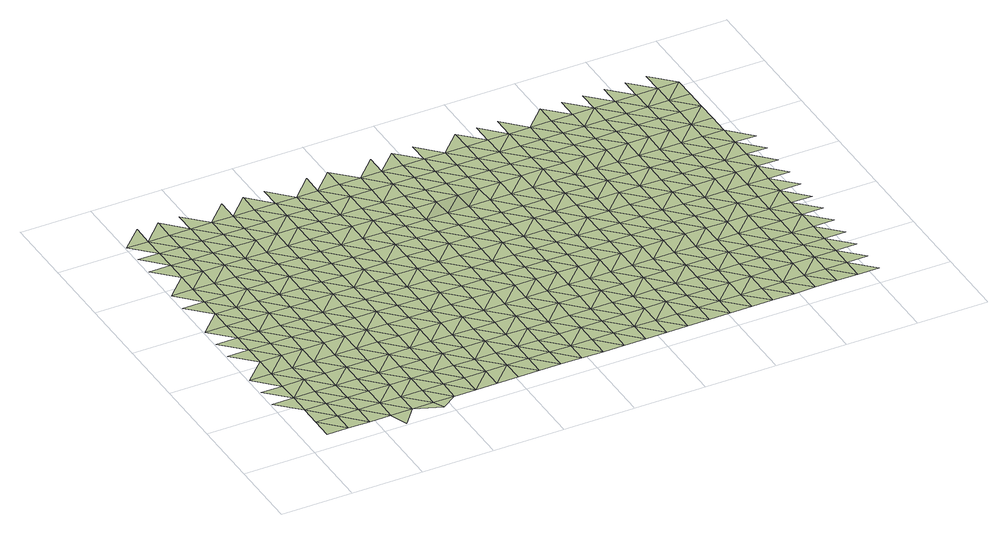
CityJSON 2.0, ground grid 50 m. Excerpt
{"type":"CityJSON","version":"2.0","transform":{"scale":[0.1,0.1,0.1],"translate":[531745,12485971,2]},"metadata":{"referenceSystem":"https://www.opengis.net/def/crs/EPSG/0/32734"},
"CityObjects":{
"terrain1":{"type":"TINRelief","geometry":[{"type":"CompositeSurface","lod":"1","boundaries":[[[0,1,2]],[[3,4,5]],[[2,6,5]],[[3,7,8]],[[2,1,6]],[[5,9,3]],[[7,10,11]],[[9,5,6]],[[11,10,12]],[[7,3,13]],[[6,1,14]],[[9,15,3]],[[10,7,13]],[[16,12,17]],[[3,15,13]],[[9,6,18]],[[14,18,6]],[[17,19,20]],[[10,21,12]],[[22,15,9]],[[13,23,10]],[[18,22,9]],[[12,21,17]],[[24,19,25]],[[10,23,21]],[[13,15,26]],[[18,14,27]],[[24,25,28]],[[22,26,15]],[[19,17,29]],[[30,23,13]],[[29,17,21]],[[22,18,31]],[[26,30,13]],[[19,32,25]],[[33,28,34]],[[27,31,18]],[[32,19,29]],[[21,23,35]],[[36,26,22]],[[30,37,23]],[[25,38,28]],[[34,39,40]],[[36,22,31]],[[21,35,29]],[[38,25,32]],[[23,37,35]],[[27,41,42]],[[43,40,39]],[[28,44,34]],[[30,26,45]],[[42,31,27]],[[26,36,46]],[[29,47,32]],[[38,44,28]],[[37,30,45]],[[29,35,47]],[[26,46,45]],[[39,34,48]],[[49,43,50]],[[36,31,51]],[[44,48,34]],[[52,31,42]],[[38,32,53]],[[47,54,32]],[[35,37,55]],[[46,36,51]],[[50,56,57]],[[45,58,37]],[[51,31,52]],[[43,39,59]],[[44,38,53]],[[48,60,39]],[[53,32,54]],[[35,55,47]],[[37,58,55]],[[43,59,50]],[[46,61,45]],[[62,56,63]],[[59,39,60]],[[52,42,64]],[[51,61,46]],[[48,44,65]],[[54,47,66]],[[62,63,67]],[[53,68,44]],[[56,50,69]],[[58,45,70]],[[66,47,55]],[[64,42,71]],[[60,48,65]],[[69,50,59]],[[44,68,65]],[[61,70,45]],[[54,72,53]],[[51,52,73]],[[64,74,52]],[[56,75,63]],[[72,54,66]],[[55,58,76]],[[61,51,73]],[[75,56,69]],[[70,77,58]],[[73,52,74]],[[78,59,60]],[[68,53,79]],[[65,80,60]],[[55,76,66]],[[79,53,72]],[[58,77,76]],[[59,78,69]],[[63,75,81]],[[78,60,80]],[[82,64,71]],[[68,83,65]],[[70,61,84]],[[74,64,82]],[[73,85,61]],[[72,66,86]],[[63,81,87]],[[83,68,79]],[[69,88,75]],[[77,70,84]],[[66,76,86]],[[61,85,84]],[[80,65,89]],[[74,90,73]],[[69,78,88]],[[79,72,91]],[[89,65,83]],[[82,90,74]],[[75,92,81]],[[86,91,72]],[[80,93,78]],[[94,76,77]],[[85,73,95]],[[92,75,88]],[[84,96,77]],[[97,83,79]],[[93,80,89]],[[90,95,73]],[[87,81,98]],[[76,94,86]],[[97,79,91]],[[77,96,94]],[[78,99,88]],[[85,100,84]],[[92,98,81]],[[82,101,90]],[[99,78,93]],[[100,85,95]],[[89,83,102]],[[91,86,103]],[[83,97,104]],[[92,88,105]],[[96,84,106]],[[94,103,86]],[[93,89,102]],[[107,95,90]],[[105,88,99]],[[83,104,102]],[[106,84,100]],[[90,101,107]],[[98,92,108]],[[97,91,109]],[[96,110,94]],[[103,111,91]],[[93,112,99]],[[108,92,105]],[[96,106,110]],[[104,97,109]],[[100,95,113]],[[112,93,102]],[[109,91,111]],[[95,107,114]],[[115,98,116]],[[103,94,117]],[[106,100,113]],[[108,116,98]],[[94,110,118]],[[95,114,113]],[[105,99,119]],[[104,120,102]],[[112,121,99]],[[111,103,117]],[[107,101,122]],[[120,104,109]],[[94,118,117]],[[108,105,119]],[[99,121,119]],[[123,112,102]],[[110,106,124]],[[114,107,122]],[[113,125,106]],[[122,101,126]],[[109,111,127]],[[123,102,120]],[[128,116,108]],[[118,110,124]],[[117,127,111]],[[124,106,125]],[[121,112,129]],[[114,130,113]],[[108,119,128]],[[131,120,109]],[[112,123,129]],[[122,130,114]],[[118,132,117]],[[109,127,131]],[[125,113,133]],[[128,134,116]],[[132,118,124]],[[121,135,119]],[[136,123,120]],[[129,137,121]],[[130,133,113]],[[127,117,138]],[[122,126,139]],[[140,116,134]],[[131,136,120]],[[135,128,119]],[[121,137,135]],[[138,117,132]],[[129,123,141]],[[142,124,125]],[[130,122,139]],[[133,143,125]],[[139,126,144]],[[127,145,131]],[[136,141,123]],[[146,134,128]],[[124,142,132]],[[127,138,145]],[[142,125,143]],[[147,137,129]],[[146,128,135]],[[133,130,148]],[[141,147,129]],[[139,149,130]],[[136,131,150]],[[138,132,151]],[[145,152,131]],[[143,133,148]],[[134,146,153]],[[142,151,132]],[[130,149,148]],[[135,137,154]],[[136,150,141]],[[144,155,139]],[[147,156,137]],[[131,152,150]],[[145,138,157]],[[158,134,153]],[[137,156,154]],[[151,157,138]],[[146,135,159]],[[147,141,160]],[[142,143,161]],[[149,139,162]],[[148,163,143]],[[164,152,145]],[[141,150,160]],[[155,162,139]],[[159,153,146]],[[161,151,142]],[[159,135,154]],[[157,164,145]],[[161,143,163]],[[156,147,165]],[[149,166,148]],[[152,167,150]],[[160,165,147]],[[162,166,149]],[[158,153,168]],[[152,164,167]],[[154,156,169]],[[157,151,170]],[[163,148,171]],[[153,159,168]],[[151,161,172]],[[150,173,160]],[[162,155,174]],[[169,156,165]],[[166,171,148]],[[164,157,170]],[[167,173,150]],[[151,172,170]],[[154,175,159]],[[163,176,161]],[[165,160,177]],[[166,162,178]],[[175,154,169]],[[171,176,163]],[[173,177,160]],[[174,178,162]],[[159,179,168]],[[167,164,180]],[[172,161,181]],[[170,182,164]],[[179,159,175]],[[176,181,161]],[[183,169,165]],[[173,167,180]],[[166,184,171]],[[177,185,165]],[[180,164,182]],[[166,178,186]],[[187,168,188]],[[172,189,170]],[[169,183,175]],[[179,188,168]],[[183,165,185]],[[181,189,172]],[[166,186,184]],[[176,171,190]],[[178,174,191]],[[177,173,192]],[[182,170,193]],[[180,194,173]],[[179,175,195]],[[181,176,190]],[[189,193,170]],[[171,184,190]],[[185,177,192]],[[186,178,196]],[[195,175,183]],[[173,194,192]],[[182,197,180]],[[196,178,191]],[[198,188,179]],[[193,197,182]],[[189,181,199]],[[184,186,200]],[[195,198,179]],[[190,201,181]],[[183,185,202]],[[194,180,203]],[[192,204,185]],[[200,186,196]],[[189,199,193]],[[197,203,180]],[[181,201,199]],[[202,195,183]],[[190,184,205]],[[198,206,188]],[[202,185,204]],[[194,207,192]],[[196,191,208]],[[205,184,200]],[[197,193,209]],[[210,188,206]],[[203,207,194]],[[211,201,190]],[[193,199,209]],[[198,195,212]],[[204,192,213]],[[195,202,214]],[[205,211,190]],[[203,197,215]],[[200,196,216]],[[207,213,192]],[[208,217,196]],[[206,198,212]],[[195,214,212]],[[209,215,197]],[[204,218,202]],[[201,219,199]],[[216,205,200]],[[211,220,201]],[[216,196,217]],[[213,218,204]],[[207,203,221]],[[199,219,209]],[[203,215,222]],[[201,220,219]],[[214,202,223]],[[212,224,206]],[[207,221,213]],[[211,205,225]],[[217,208,226]],[[218,223,202]],[[203,222,221]],[[205,216,227]],[[215,209,228]],[[229,206,224]],[[214,230,212]],[[220,211,225]],[[228,209,219]],[[205,227,225]],[[218,213,231]],[[217,232,216]],[[223,230,214]],[[222,215,233]],[[213,221,231]],[[226,232,217]],[[224,212,234]],[[233,215,228]],[[223,218,235]],[[219,220,236]],[[227,216,237]],[[230,234,212]],[[225,238,220]],[[222,239,221]],[[231,235,218]],[[232,237,216]],[[224,240,229]],[[219,236,228]],[[239,222,233]],[[220,238,236]],[[241,230,223]],[[227,242,225]],[[234,240,224]],[[221,243,231]],[[232,226,244]],[[241,223,235]],[[237,242,227]],[[233,228,245]],[[239,243,221]],[[238,225,246]],[[228,236,245]],[[234,230,247]],[[235,231,248]],[[237,232,249]],[[230,241,250]],[[242,246,225]],[[243,248,231]],[[244,249,232]],[[240,234,247]],[[251,239,233]],[[230,250,247]],[[245,252,233]],[[238,253,236]],[[254,242,237]],[[246,255,238]],[[241,235,256]],[[239,251,243]],[[248,257,235]],[[251,233,252]],[[254,237,249]],[[236,253,245]],[[238,255,253]],[[250,241,256]],[[247,258,240]],[[257,256,235]],[[248,243,259]],[[246,242,260]],[[249,244,261]],[[242,254,262]],[[252,245,263]],[[240,258,264]],[[243,251,259]],[[250,265,247]],[[255,246,260]],[[263,245,253]],[[242,262,260]],[[257,248,266]],[[256,265,250]],[[252,267,251]],[[254,249,268]],[[259,266,248]],[[261,269,249]],[[258,247,270]],[[267,252,263]],[[253,255,271]],[[262,254,268]],[[265,270,247]],[[260,272,255]],[[268,249,269]],[[273,256,257]],[[251,274,259]],[[257,266,275]],[[253,271,263]],[[274,251,267]],[[255,272,271]],[[256,273,265]],[[262,276,260]],[[270,277,258]],[[273,257,275]],[[266,259,278]],[[269,261,279]],[[268,276,262]],[[267,263,280]],[[258,277,281]],[[278,259,274]],[[270,265,282]],[[272,260,283]],[[263,271,280]],[[284,275,266]],[[265,273,282]],[[276,283,260]],[[274,267,285]],[[268,269,286]],[[266,278,284]],[[279,287,269]],[[277,270,288]],[[280,285,267]],[[272,289,271]],[[276,268,286]],[[282,288,270]],[[283,290,272]],[[286,269,287]],[[273,275,291]],[[275,284,292]],[[293,281,277]],[[278,274,294]],[[271,289,280]],[[274,285,295]],[[272,290,289]],[[273,291,282]],[[277,288,293]],[[291,275,292]],[[278,294,284]],[[283,276,296]],[[297,287,279]],[[274,295,294]],[[286,298,276]],[[285,280,299]],[[288,282,300]],[[290,283,296]],[[299,280,289]],[[276,298,296]],[[284,301,292]],[[286,287,302]],[[300,282,291]],[[295,285,303]],[[284,294,301]],[[297,302,287]],[[288,304,293]],[[303,285,299]],[[289,290,305]],[[306,298,286]],[[304,288,300]],[[296,307,290]],[[308,291,292]],[[295,309,294]],[[301,310,292]],[[302,306,286]],[[311,293,312]],[[289,305,299]],[[309,295,303]],[[290,307,305]],[[291,308,300]],[[296,298,313]],[[312,293,304]],[[308,292,310]],[[294,314,301]],[[302,297,315]],[[306,313,298]],[[303,299,316]],[[309,314,294]],[[304,300,317]],[[318,307,296]],[[299,305,316]],[[310,301,319]],[[306,302,320]],[[300,308,317]],[[313,318,296]],[[314,319,301]],[[315,320,302]],[[312,304,321]],[[309,303,322]],[[316,323,303]],[[305,307,324]],[[325,313,306]],[[317,321,304]],[[318,326,307]],[[308,310,327]],[[314,309,322]],[[319,328,310]],[[322,303,323]],[[325,306,320]],[[305,324,316]],[[307,326,324]],[[308,327,317]],[[312,321,329]],[[327,310,328]],[[318,313,330]],[[320,315,331]],[[313,325,332]],[[319,314,333]],[[323,316,334]],[[312,329,335]],[[322,336,314]],[[321,317,337]],[[326,318,330]],[[334,316,324]],[[313,332,330]],[[328,319,333]],[[337,317,327]],[[314,336,333]],[[323,338,322]],[[325,320,339]],[[331,340,320]],[[329,321,341]],[[338,323,334]],[[324,326,342]],[[332,325,339]],[[341,321,337]],[[330,343,326]],[[339,320,340]],[[344,327,328]],[[336,322,345]],[[333,346,328]],[[329,347,335]],[[324,342,334]],[[345,322,338]],[[326,343,342]],[[327,344,337]],[[332,348,330]],[[347,329,341]],[[344,328,346]],[[336,349,333]],[[340,331,350]],[[339,348,332]],[[338,334,351]],[[349,336,345]],[[341,337,352]],[[343,330,353]],[[334,342,351]],[[346,333,354]],[[337,344,352]],[[348,353,330]],[[345,338,355]],[[339,340,356]],[[354,333,349]],[[350,357,340]],[[351,355,338]],[[347,341,358]],[[346,359,344]],[[343,360,342]],[[348,339,356]],[[352,361,341]],[[353,362,343]],[[356,340,357]],[[359,346,354]],[[363,347,358]],[[345,364,349]],[[342,360,351]],[[358,341,361]],[[345,355,365]],[[343,362,360]],[[344,366,352]],[[353,348,367]],[[368,357,350]],[[366,344,359]],[[345,365,364]],[[356,369,348]],[[354,349,370]],[[355,351,371]],[[361,352,372]],[[362,353,367]],[[371,351,360]],[[348,369,367]],[[359,354,370]],[[357,373,356]],[[352,366,372]],[[349,364,370]],[[355,374,365]],[[368,373,357]],[[361,375,358]],[[374,355,371]],[[360,362,376]],[[377,369,356]],[[375,361,372]],[[367,378,362]],[[366,359,379]],[[364,365,380]],[[370,381,359]],[[373,377,356]],[[382,358,383]],[[360,376,371]],[[380,365,374]],[[362,378,376]],[[366,379,372]],[[367,369,384]],[[383,358,375]],[[359,381,379]],[[370,364,385]],[[373,368,386]],[[377,384,369]],[[371,387,374]],[[385,364,380]],[[375,372,388]],[[389,378,367]],[[371,376,387]],[[390,381,370]],[[372,379,388]],[[384,389,367]],[[377,373,391]],[[385,390,370]],[[386,392,373]],[[383,375,393]],[[380,374,394]],[[387,395,374]],[[396,376,378]],[[377,391,384]],[[388,393,375]],[[389,397,378]],[[373,392,391]],[[381,398,379]],[[394,385,380]],[[390,399,381]],[[394,374,395]],[[376,396,387]],[[378,397,396]],[[379,398,388]],[[389,384,400]],[[383,393,401]],[[381,399,398]],[[402,392,386]],[[384,391,400]],[[390,385,403]],[[395,387,404]],[[383,401,405]],[[385,394,406]],[[393,388,407]],[[397,389,408]],[[396,404,387]],[[399,390,403]],[[407,388,398]],[[385,406,403]],[[400,408,389]],[[395,409,394]],[[391,392,410]],[[402,411,392]],[[393,412,401]],[[404,409,395]],[[397,413,396]],[[391,410,400]],[[412,393,407]],[[397,408,414]],[[392,411,410]],[[398,399,415]],[[406,394,416]],[[403,417,399]],[[401,418,405]],[[409,416,394]],[[397,414,413]],[[398,415,407]],[[404,396,419]],[[408,400,420]],[[418,401,412]],[[399,417,415]],[[406,421,403]],[[411,402,422]],[[420,400,410]],[[409,404,419]],[[416,421,406]],[[396,413,419]],[[407,423,412]],[[414,408,424]],[[417,403,425]],[[426,410,411]],[[407,415,423]],[[424,408,420]],[[421,425,403]],[[411,422,426]],[[427,416,409]],[[414,428,413]],[[419,429,409]],[[418,412,430]],[[420,410,431]],[[423,432,412]],[[428,414,424]],[[415,417,433]],[[416,427,421]],[[425,434,417]],[[409,429,427]],[[426,431,410]],[[435,418,430]],[[419,413,436]],[[430,412,432]],[[415,433,423]],[[424,420,437]],[[417,434,433]],[[436,413,428]],[[425,421,438]],[[426,422,439]],[[420,431,437]],[[440,429,419]],[[421,427,438]],[[432,423,441]],[[436,440,419]],[[434,425,442]],[[428,424,443]],[[444,431,426]],[[433,441,423]],[[437,445,424]],[[438,442,425]],[[432,446,430]],[[427,429,447]],[[443,436,428]],[[440,448,429]],[[443,424,445]],[[437,431,449]],[[441,446,432]],[[433,434,450]],[[427,447,438]],[[434,442,451]],[[429,448,447]],[[452,430,453]],[[433,450,441]],[[440,436,454]],[[455,445,437]],[[446,453,430]],[[434,451,450]],[[436,443,456]],[[442,438,457]],[[448,440,454]],[[457,438,447]],[[436,456,454]],[[446,441,458]],[[445,459,443]],[[451,442,460]],[[441,450,458]],[[460,442,457]],[[453,446,461]],[[447,448,462]],[[463,456,443]],[[454,464,448]],[[458,461,446]],[[465,450,451]],[[457,447,462]],[[451,460,466]],[[448,464,462]],[[467,468,453]],[[454,456,469]],[[450,465,458]],[[467,453,461]],[[451,466,465]],[[460,457,470]],[[471,464,454]],[[462,472,457]],[[461,458,473]],[[470,466,460]],[[465,473,458]],[[457,472,470]],[[462,464,474]],[[467,461,475]],[[465,466,476]],[[473,477,461]],[[478,472,462]],[[466,470,476]],[[479,467,475]],[[475,461,477]],[[473,465,480]],[[470,472,481]],[[465,476,482]],[[477,473,480]],[[465,482,480]],[[476,470,483]],[[475,477,484]],[[480,485,477]],[[486,475,484]],[[484,477,485]]]}]}
},
"vertices":[
[159,132,16],[309,132,15],[159,282,17],[159,582,16],[9,582,17],[159,432,17],[309,282,16],[159,732,14],[9,732,14],[309,432,17],[159,882,15],[9,882,15],[159,1032,16],[309,732,16],[459,132,15],[309,582,17],[9,1182,14],[159,1182,15],[459,282,16],[159,1332,15],[9,1332,13],[309,1032,15],[459,432,17],[309,882,14],[9,1482,13],[159,1482,14],[459,582,17],[610,132,15],[159,1632,13],[309,1182,16],[459,732,16],[610,282,16],[309,1332,15],[9,1782,13],[159,1782,14],[459,1032,14],[610,432,16],[459,882,13],[309,1482,14],[159,1932,14],[9,1932,15],[654,3,17],[760,132,15],[159,2082,14],[309,1632,13],[610,732,15],[610,582,16],[459,1182,15],[309,1782,14],[9,2232,14],[159,2232,13],[760,432,15],[760,282,15],[459,1482,14],[459,1332,14],[610,1032,14],[159,2382,13],[9,2382,15],[610,882,14],[309,2082,14],[309,1932,14],[760,582,15],[9,2532,13],[159,2532,11],[910,132,16],[459,1782,14],[610,1182,15],[159,2682,12],[459,1632,14],[309,2232,13],[760,732,15],[948,58,16],[610,1332,15],[910,432,16],[910,282,16],[309,2382,13],[760,1032,14],[760,882,15],[459,2082,14],[610,1482,14],[459,1932,14],[309,2532,11],[1060,132,15],[610,1632,14],[910,732,15],[910,582,16],[760,1182,15],[309,2682,12],[459,2232,13],[610,1782,14],[1060,282,16],[760,1332,15],[459,2382,12],[610,1932,14],[910,1032,15],[1060,432,16],[910,882,15],[760,1482,15],[459,2532,11],[610,2082,13],[1060,582,16],[1210,132,15],[760,1782,14],[910,1182,15],[760,1632,14],[610,2232,12],[1060,732,15],[1210,282,15],[610,2382,11],[910,1482,15],[1060,882,15],[910,1332,16],[760,1932,14],[1210,582,16],[1210,432,16],[459,2682,12],[610,2532,11],[1060,1182,15],[1060,1032,15],[760,2232,11],[910,1632,13],[760,2082,12],[1360,282,16],[910,1782,14],[1210,882,15],[1210,732,15],[1360,132,15],[1060,1332,16],[760,2382,11],[910,1932,14],[1360,432,15],[1060,1482,16],[1210,1032,15],[1360,582,15],[760,2532,11],[910,2232,11],[1060,1632,13],[910,2082,13],[1210,1182,15],[1510,282,17],[760,2682,12],[1060,1782,13],[1360,882,15],[1360,732,15],[1510,132,17],[1210,1332,16],[910,2382,11],[1060,1932,13],[1510,582,15],[1510,432,15],[1210,1632,14],[1360,1032,15],[1210,1482,16],[910,2532,11],[1060,2232,11],[1661,132,17],[1060,2082,14],[1360,1182,15],[910,2682,12],[1060,2382,11],[1210,1782,13],[1510,882,15],[1661,282,17],[1510,732,14],[1360,1332,16],[1210,1932,13],[1661,432,15],[1360,1482,16],[1060,2532,11],[1210,2082,14],[1510,1182,15],[1661,582,15],[1510,1032,16],[1360,1632,15],[1811,132,16],[1210,2232,11],[1661,732,14],[1360,1782,16],[1811,282,16],[1210,2382,10],[1510,1482,16],[1661,882,15],[1510,1332,15],[1360,2082,14],[1811,582,14],[1360,1932,16],[1811,432,14],[1060,2682,12],[1210,2532,10],[1661,1032,16],[1811,732,14],[1961,132,14],[1510,1782,14],[1661,1182,15],[1510,1632,16],[1360,2232,11],[1961,282,13],[1661,1332,15],[1360,2382,11],[1811,1032,15],[1961,432,14],[1811,882,14],[1510,2082,11],[1661,1482,16],[1510,1932,14],[1961,582,14],[1360,2532,11],[1661,1632,16],[2111,132,14],[1811,1182,16],[1360,2682,12],[1961,732,15],[1510,2382,11],[1661,1782,14],[1510,2232,10],[1811,1332,16],[2111,432,15],[2111,282,15],[1661,1932,14],[1961,1032,16],[1961,882,15],[1811,1632,16],[1811,1482,16],[1661,2082,11],[1510,2532,11],[2111,732,16],[2261,132,15],[2111,582,15],[1961,1182,16],[1510,2682,11],[1661,2232,10],[1811,1782,15],[2261,282,17],[1961,1332,17],[1661,2382,11],[1811,1932,15],[2111,1032,16],[2261,432,17],[2111,882,16],[1961,1482,17],[1661,2532,11],[1811,2082,11],[2261,582,17],[1961,1632,17],[2412,132,15],[2111,1182,16],[2261,732,17],[1811,2382,10],[1961,1782,16],[2412,282,17],[1811,2232,10],[2111,1482,17],[2111,1332,17],[2261,1032,16],[2412,432,17],[2261,882,16],[1961,2082,9],[1961,1932,16],[1811,2532,11],[2111,1632,17],[2412,732,16],[2562,132,14],[2412,582,17],[2261,1182,15],[1811,2682,11],[1961,2232,8],[2111,1782,16],[2261,1332,16],[2562,432,15],[2562,282,14],[1961,2382,9],[2412,1032,15],[2412,882,15],[2111,2082,9],[2261,1482,16],[2111,1932,16],[2562,582,15],[1961,2532,10],[2261,1632,16],[2712,132,16],[2412,1182,14],[1961,2682,10],[2111,2232,8],[2562,732,16],[2261,1782,16],[2412,1332,15],[2712,432,17],[2712,282,16],[2111,2382,8],[2562,1032,16],[2562,882,16],[2261,2082,10],[2261,1932,16],[2111,2532,9],[2412,1632,16],[2412,1482,16],[2712,732,17],[2862,132,16],[2712,582,16],[2562,1182,16],[2261,2232,8],[2412,1782,16],[2862,282,16],[2562,1332,16],[2261,2382,8],[2712,1032,17],[2862,432,17],[2712,882,17],[2412,2082,11],[2562,1482,16],[2412,1932,16],[2111,2682,9],[2261,2532,8],[2862,582,16],[2562,1632,17],[3012,132,16],[2712,1182,16],[2412,2232,9],[2862,732,17],[2562,1782,17],[3012,282,16],[2412,2382,8],[2712,1482,16],[2712,1332,16],[2862,1032,17],[3012,432,16],[2862,882,17],[2562,2082,12],[2562,1932,17],[2412,2532,8],[3012,732,16],[3163,132,17],[3012,582,16],[2712,1782,16],[2862,1182,16],[2412,2682,8],[2712,1632,16],[2562,2232,9],[2862,1332,16],[3163,432,15],[3163,282,16],[2562,2382,8],[3012,1032,17],[3012,882,17],[2712,2082,14],[2862,1482,16],[2712,1932,16],[2562,2532,8],[3163,582,15],[2862,1632,16],[3313,132,18],[3012,1182,17],[2712,2232,10],[3163,732,16],[2862,1782,16],[3012,1332,16],[3313,432,16],[3313,282,16],[2712,2532,8],[2862,1932,16],[3163,1032,17],[2712,2382,8],[3163,882,17],[2562,2682,8],[3012,1632,16],[3012,1482,16],[2862,2082,14],[3313,732,17],[3463,132,18],[3313,582,16],[3012,1782,16],[3163,1182,17],[2862,2232,10],[3463,282,17],[3163,1332,16],[2862,2382,8],[3313,1032,16],[3463,432,18],[3313,882,17],[3012,2082,15],[3163,1482,17],[3012,1932,16],[2712,2682,8],[2862,2532,8],[3463,582,18],[3163,1632,16],[3613,132,20],[3313,1182,16],[3012,2232,11],[3463,732,17],[3163,1782,16],[3613,432,18],[3613,282,17],[3012,2382,8],[3313,1482,16],[3313,1332,16],[3463,1032,15],[3463,882,16],[3163,2082,16],[3163,1932,16],[3613,582,18],[3012,2532,8],[3763,132,22],[3313,1782,15],[3463,1182,15],[3012,2682,8],[3313,1632,15],[3163,2232,12],[3613,732,17],[3463,1332,15],[3763,432,18],[3763,282,18],[3163,2382,10],[3613,1032,15],[3613,882,16],[3313,2082,16],[3463,1482,15],[3313,1932,15],[3163,2532,9],[3613,1182,16],[3763,582,18],[3463,1632,15],[3914,132,20],[3313,2232,14],[3763,732,17],[3463,1782,15],[3914,282,19],[3613,1482,16],[3763,882,16],[3613,1332,16],[3313,2532,10],[3914,432,18],[3313,2382,10],[3463,2082,16],[3463,1932,15],[3163,2682,9],[3763,1032,16],[3914,582,18],[3613,1632,16],[4064,132,20],[3763,1182,16],[3463,2232,15],[3613,1782,16],[3914,882,17],[4064,282,19],[3914,732,18],[3463,2382,11],[3763,1482,16],[3763,1332,16],[4064,432,20],[3613,2082,16],[3613,1932,16],[3313,2682,9],[3463,2532,11],[3914,1182,16],[4064,582,20],[3914,1032,16],[3763,1632,16],[3613,2232,17],[4064,732,18],[3763,1782,16],[3613,2382,13],[3914,1482,16],[4064,882,16],[3914,1332,15],[3763,2082,16],[3763,1932,16],[3613,2532,11],[3463,2682,10],[4064,1032,14],[3914,1782,16],[4064,1182,15],[3914,1632,16],[3763,2232,17],[4064,1332,15],[3763,2532,13],[3914,1932,16],[3763,2382,14],[4064,1482,15],[3613,2682,11],[3914,2232,16],[4064,1632,15],[3914,2082,16],[4064,1782,15],[3914,2532,13],[3914,2382,13],[3763,2682,11]
]}
